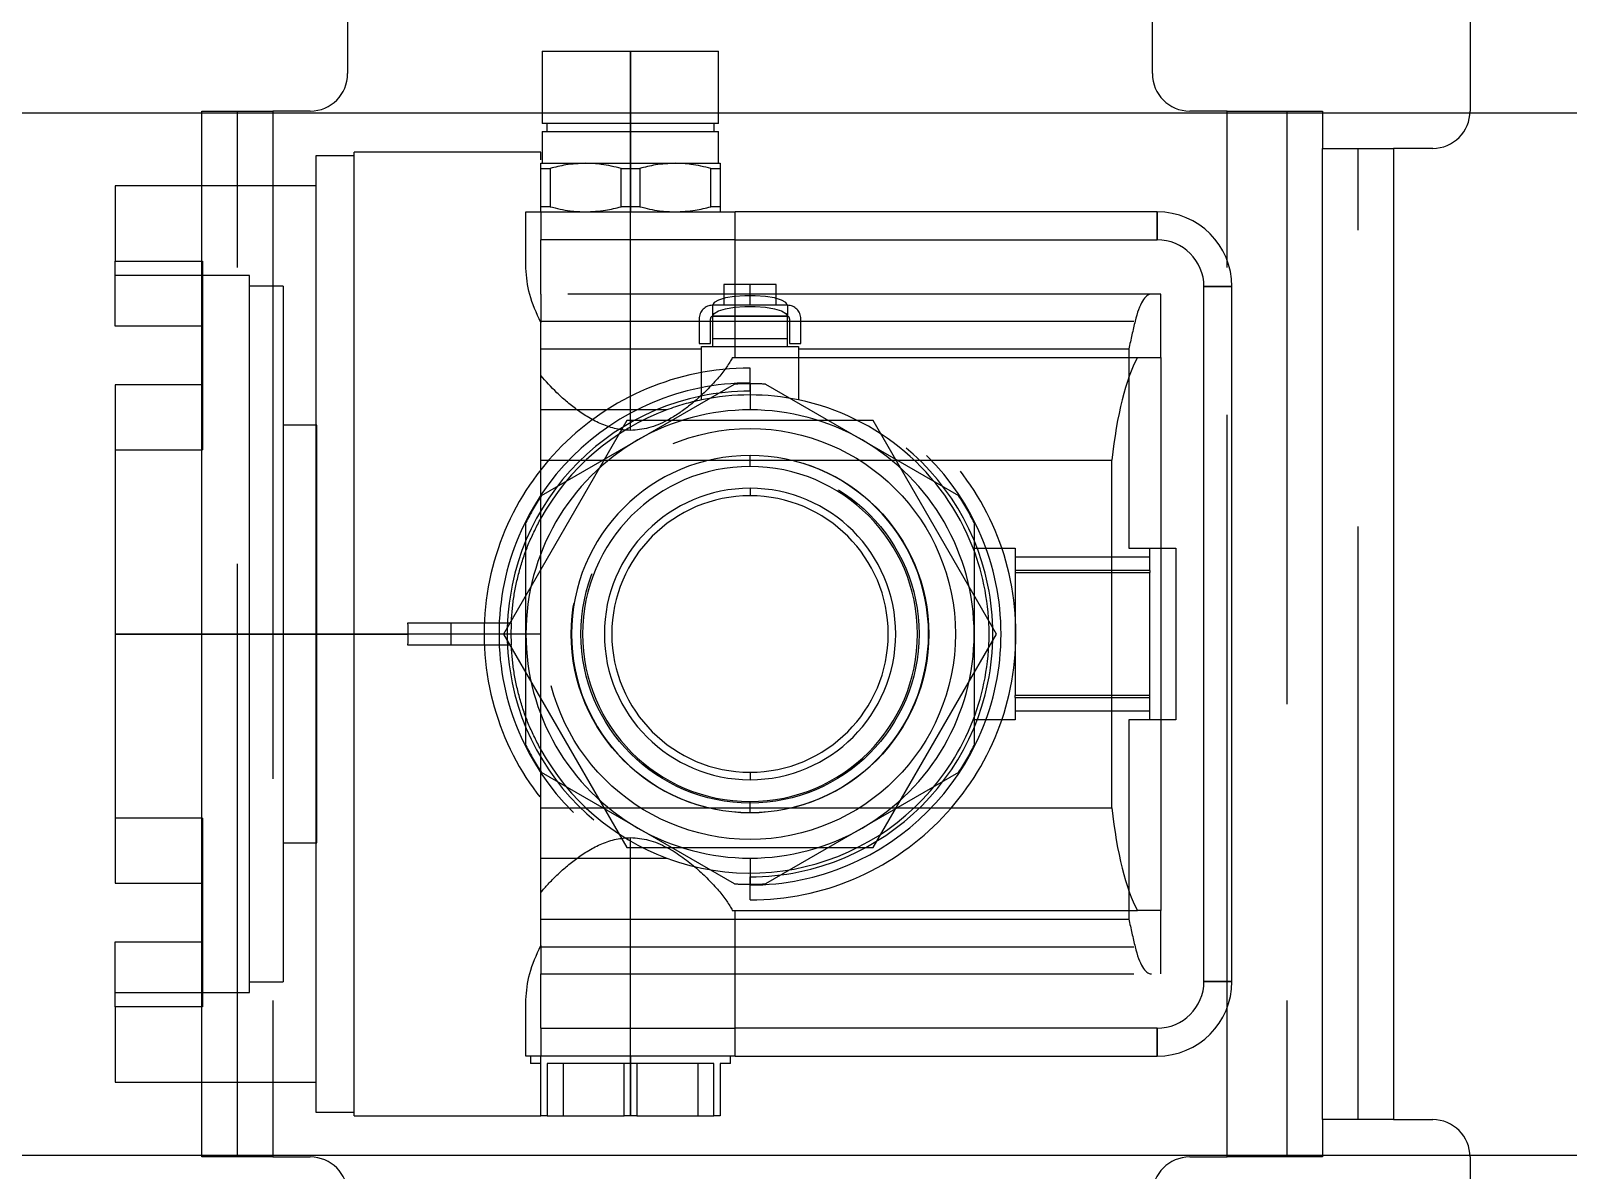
# Model space of a CAD drawing. Header units: metres. Extents: x 0 to 21025, y 0 to 14850.
# Drawn here: x 5475.8 to 5681.6, y 9119.6 to 9272.1 of the extents above; entities that cross this region are included whole.
import ezdxf

# ---------------------------------------------------------------- set-up
doc = ezdxf.new("R2010")
doc.units = ezdxf.units.M
doc.header["$LTSCALE"] = 25
doc.linetypes.add('HIDDEN2', pattern=[4.7625, 3.175, -1.5875])
doc.layers.add('SL4', color=4, linetype='Continuous')
doc.layers.add('ST1', color=7, linetype='HIDDEN2')

msp = doc.modelspace()

# ---------------------------------------------------------------- linework, layer by layer
at = {"layer": 'SL4'}
for p, q in [((5668.499, 9326.624), (5668.499, 9261.384)), ((5544.314, 9269.384), (5544.314, 9259.709)), ((5544.314, 9269.384), (5556.114, 9269.384)), ((5556.114, 9269.384), (5567.914, 9269.384)), ((5556.114, 9259.709), (5556.114, 9269.384)), ((5567.914, 9259.709), (5567.914, 9269.384)), ((4878.736, 9261.149), (5544.314, 9261.149)), ((5498.729, 9251.384), (5498.729, 9261.149)), ((5508.254, 9261.149), (5508.254, 9251.384)), ((5567.914, 9261.149), (5668.493, 9261.149)), ((5635.974, 9241.404), (5635.974, 9261.149)), ((5648.736, 9261.149), (5648.736, 9256.384)), ((5556.114, 9259.709), (5544.314, 9259.709)), ((5544.904, 9259.709), (5544.904, 9258.634)), ((5567.914, 9259.709), (5556.114, 9259.709)), ((5556.114, 9258.634), (5556.114, 9259.709)), ((5567.324, 9258.634), (5567.324, 9259.709)), ((5544.314, 9258.634), (5544.314, 9254.384)), ((5544.314, 9258.634), (5556.114, 9258.634)), ((5556.114, 9258.634), (5567.914, 9258.634)), ((5556.114, 9254.384), (5556.114, 9258.634)), ((5567.914, 9254.384), (5567.914, 9258.634)), ((5519.114, 9255.384), (5513.994, 9255.384)), ((5513.994, 9255.384), (5513.994, 9191.384)), ((5544.114, 9255.884), (5519.114, 9255.884)), ((5519.114, 9191.384), (5519.114, 9255.884)), ((5544.114, 9254.842), (5544.114, 9255.884)), ((5648.736, 9126.384), (5648.736, 9256.384)), ((5648.736, 9256.384), (5658.261, 9256.384)), ((5658.261, 9256.384), (5658.261, 9126.384)), ((5663.499, 9256.384), (5658.261, 9256.384)), ((5544.114, 9254.384), (5550.114, 9254.384)), ((5544.114, 9253.691), (5545.351, 9253.691)), ((5544.114, 9248.576), (5544.114, 9253.691)), ((5545.351, 9253.691), (5545.351, 9248.576)), ((5550.114, 9254.384), (5556.114, 9254.384)), ((5554.876, 9248.576), (5554.876, 9253.691)), ((5554.876, 9253.691), (5556.114, 9253.691)), ((5556.114, 9253.691), (5556.114, 9254.384)), ((5556.114, 9254.384), (5562.114, 9254.384)), ((5556.114, 9248.576), (5556.114, 9253.691)), ((5556.114, 9253.691), (5557.351, 9253.691)), ((5557.351, 9253.691), (5557.351, 9248.576)), ((5562.114, 9254.384), (5568.114, 9254.384)), ((5566.876, 9248.576), (5566.876, 9253.691)), ((5566.876, 9253.691), (5568.114, 9253.691)), ((5568.114, 9253.691), (5568.114, 9248.576)), ((5513.994, 9251.384), (5487.114, 9251.384)), ((5487.114, 9251.384), (5487.114, 9241.269)), ((5542.114, 9240.335), (5542.114, 9247.884)), ((5542.114, 9247.884), (5556.114, 9247.884)), ((5545.351, 9248.576), (5544.114, 9248.576)), ((5556.114, 9248.576), (5554.876, 9248.576)), ((5557.351, 9248.576), (5556.114, 9248.576)), ((5556.114, 9247.884), (5556.114, 9248.576)), ((5556.114, 9247.884), (5570.114, 9247.884)), ((5556.114, 9218.634), (5556.114, 9247.884)), ((5568.114, 9248.576), (5566.876, 9248.576)), ((5570.114, 9228.384), (5570.114, 9247.884)), ((5626.614, 9247.884), (5570.114, 9247.884)), ((5626.614, 9247.884), (5626.614, 9244.147)), ((5570.114, 9244.147), (5626.614, 9244.147)), ((5487.114, 9241.269), (5498.814, 9241.269)), ((5487.114, 9232.574), (5487.114, 9241.269)), ((5498.814, 9241.269), (5498.814, 9224.722)), ((5632.877, 9144.884), (5632.877, 9237.884)), ((5636.614, 9237.884), (5632.877, 9237.884)), ((5636.614, 9144.884), (5636.614, 9237.884)), ((5498.814, 9232.574), (5487.114, 9232.574)), ((5498.729, 9224.722), (5498.729, 9232.574)), ((5544.114, 9191.384), (5544.114, 9233.079)), ((5569.742, 9228.384), (5623.978, 9228.384)), ((5623.978, 9228.384), (5627.114, 9228.384)), ((5627.114, 9228.384), (5627.114, 9154.384)), ((5498.814, 9224.722), (5487.114, 9224.722)), ((5487.114, 9224.722), (5487.114, 9191.384)), ((5544.114, 9214.67), (5620.549, 9214.67)), ((5620.549, 9168.097), (5620.549, 9214.67)), ((5487.114, 9191.384), (5513.994, 9191.384)), ((5487.114, 9191.384), (5487.114, 9158.045)), ((5513.994, 9191.384), (5519.114, 9191.384)), ((5513.994, 9191.384), (5513.994, 9127.384)), ((5544.114, 9191.384), (5519.114, 9191.384)), ((5519.114, 9126.884), (5519.114, 9191.384)), ((5544.114, 9149.688), (5544.114, 9191.384)), ((5544.114, 9168.097), (5620.549, 9168.097)), ((5556.114, 9134.884), (5556.114, 9164.133)), ((5487.114, 9158.045), (5498.814, 9158.045)), ((5498.729, 9150.193), (5498.729, 9158.045)), ((5498.814, 9158.045), (5498.814, 9141.498)), ((5569.742, 9154.384), (5623.978, 9154.384)), ((5570.114, 9134.884), (5570.114, 9154.384)), ((5627.114, 9154.384), (5623.978, 9154.384)), ((5487.114, 9150.193), (5498.814, 9150.193)), ((5487.114, 9141.498), (5487.114, 9150.193)), ((5632.877, 9144.884), (5636.614, 9144.884)), ((5542.114, 9134.884), (5542.114, 9142.432)), ((5487.114, 9141.498), (5487.114, 9131.384)), ((5498.814, 9141.498), (5487.114, 9141.498)), ((5635.974, 9121.619), (5635.974, 9141.364)), ((5626.614, 9138.62), (5570.114, 9138.62)), ((5626.614, 9138.62), (5626.614, 9134.884)), ((5556.114, 9134.884), (5542.114, 9134.884)), ((5542.714, 9134.884), (5542.714, 9133.884)), ((5544.114, 9133.884), (5542.714, 9133.884)), ((5544.114, 9126.884), (5544.114, 9133.884)), ((5555.278, 9133.884), (5544.95, 9133.884)), ((5544.95, 9133.884), (5544.95, 9126.884)), ((5555.278, 9126.884), (5555.278, 9133.884)), ((5570.114, 9134.884), (5556.114, 9134.884)), ((5556.114, 9126.884), (5556.114, 9134.884)), ((5567.278, 9133.884), (5556.95, 9133.884)), ((5556.95, 9133.884), (5556.95, 9126.884)), ((5567.278, 9126.884), (5567.278, 9133.884)), ((5569.514, 9133.884), (5568.114, 9133.884)), ((5568.114, 9133.884), (5568.114, 9126.884)), ((5569.514, 9133.884), (5569.514, 9134.884)), ((5570.114, 9134.884), (5626.614, 9134.884)), ((5487.114, 9131.384), (5513.994, 9131.384)), ((5498.729, 9121.619), (5498.729, 9131.384)), ((5508.254, 9131.384), (5508.254, 9121.619)), ((5513.994, 9127.384), (5519.114, 9127.384)), ((5519.114, 9126.884), (5544.114, 9126.884)), ((5544.95, 9126.884), (5544.114, 9126.884)), ((5544.95, 9126.884), (5555.278, 9126.884)), ((5556.114, 9126.884), (5555.278, 9126.884)), ((5556.95, 9126.884), (5556.114, 9126.884)), ((5556.95, 9126.884), (5567.278, 9126.884)), ((5568.114, 9126.884), (5567.278, 9126.884)), ((5648.736, 9126.384), (5648.736, 9121.619)), ((5658.261, 9126.384), (5648.736, 9126.384)), ((5658.261, 9126.384), (5663.499, 9126.384)), ((4878.736, 9121.619), (5668.493, 9121.619)), ((5668.499, 9121.384), (5668.499, 9056.144))]:
    msp.add_line(p, q, dxfattribs=at)
for centre, radius, start, end in [((5663.499, 9261.384), 5, 270, 0), ((5626.614, 9237.884), 10, 0, 90), ((5626.614, 9237.884), 6.264, 0, 90), ((5626.614, 9144.884), 6.264, 270, 0), ((5626.614, 9144.884), 10, 270, 0), ((5663.499, 9121.384), 5, 0, 90)]:
    msp.add_arc(centre, radius, start, end, dxfattribs=at)
for centre, start_param, end_param in [((5627.014, 9204.983), 0.4509542, 1.1890085), ((5627.014, 9177.784), 1.9525842, 2.6906385)]:
    msp.add_ellipse(centre, major_axis=(0, 26), ratio=0.2679492, start_param=start_param, end_param=end_param, dxfattribs=at)
for points, knots in [([(5544.114, 9253.691), (5544.114, 9253.91), (5544.114, 9254.3), (5544.114, 9254.358), (5544.114, 9254.384)], [0, 0, 0, 0, 0.5635963, 1, 1, 1, 1]), ([(5550.114, 9254.384), (5549.223, 9254.343), (5547.618, 9254.269), (5546.05, 9253.869), (5545.351, 9253.691)], [0, 0, 0, 0, 0.5546542, 1, 1, 1, 1]), ([(5554.876, 9253.691), (5553.991, 9253.91), (5552.419, 9254.3), (5550.814, 9254.358), (5550.114, 9254.384)], [0, 0, 0, 0, 0.56359635, 1, 1, 1, 1]), ([(5562.114, 9254.384), (5561.223, 9254.343), (5559.618, 9254.269), (5558.05, 9253.869), (5557.351, 9253.691)], [0, 0, 0, 0, 0.5546542, 1, 1, 1, 1]), ([(5566.876, 9253.691), (5565.991, 9253.91), (5564.419, 9254.3), (5562.814, 9254.358), (5562.114, 9254.384)], [0, 0, 0, 0, 0.5635963, 1, 1, 1, 1]), ([(5568.114, 9254.384), (5568.114, 9254.343), (5568.114, 9254.269), (5568.114, 9253.869), (5568.114, 9253.691)], [0, 0, 0, 0, 0.5546542, 1, 1, 1, 1]), ([(5544.114, 9247.884), (5544.114, 9247.925), (5544.114, 9247.999), (5544.114, 9248.398), (5544.114, 9248.576)], [0, 0, 0, 0, 0.5546542, 1, 1, 1, 1]), ([(5545.351, 9248.576), (5546.237, 9248.357), (5547.808, 9247.967), (5549.413, 9247.909), (5550.114, 9247.884)], [0, 0, 0, 0, 0.5635963, 1, 1, 1, 1]), ([(5550.114, 9247.884), (5551.004, 9247.925), (5552.61, 9247.999), (5554.178, 9248.398), (5554.876, 9248.576)], [0, 0, 0, 0, 0.5546542, 1, 1, 1, 1]), ([(5557.351, 9248.576), (5558.237, 9248.357), (5559.808, 9247.967), (5561.413, 9247.909), (5562.114, 9247.884)], [0, 0, 0, 0, 0.56359635, 1, 1, 1, 1]), ([(5562.114, 9247.884), (5563.004, 9247.925), (5564.61, 9247.999), (5566.178, 9248.398), (5566.876, 9248.576)], [0, 0, 0, 0, 0.5546542, 1, 1, 1, 1]), ([(5568.114, 9248.576), (5568.114, 9248.357), (5568.114, 9247.967), (5568.114, 9247.909), (5568.114, 9247.884)], [0, 0, 0, 0, 0.5635963, 1, 1, 1, 1]), ([(5544.114, 9233.079), (5543.539, 9234.342), (5542.404, 9236.839), (5542.21, 9239.179), (5542.114, 9240.335)], [0, 0, 0, 0, 0.5059593, 1, 1, 1, 1]), ([(5569.742, 9228.384), (5569.517, 9227.979), (5569.065, 9227.164), (5567.945, 9225.735), (5566.582, 9224.244), (5565.153, 9222.894), (5563.754, 9221.742), (5562.434, 9220.791), (5560.748, 9219.788), (5558.663, 9218.855), (5556.933, 9218.705), (5556.114, 9218.634)], [0, 0, 0, 0, 0.1267765, 0.2552568, 0.3826691, 0.5056871, 0.5901813, 0.6748362, 0.7574516, 0.8850876, 1, 1, 1, 1]), ([(5556.114, 9218.634), (5555.473, 9218.675), (5554.496, 9218.737), (5553.233, 9219.094), (5551.98, 9219.562), (5550.509, 9220.329), (5548.924, 9221.393), (5547.507, 9222.524), (5545.781, 9224.082), (5544.785, 9225.213), (5544.114, 9225.976)], [0, 0, 0, 0, 0.1170872, 0.1784938, 0.2428411, 0.3683242, 0.4957798, 0.6220642, 0.7450203, 1, 1, 1, 1]), ([(5544.114, 9156.791), (5544.433, 9157.166), (5545.075, 9157.918), (5546.226, 9159.081), (5547.504, 9160.242), (5548.925, 9161.374), (5550.509, 9162.44), (5552.262, 9163.345), (5554.146, 9164.002), (5555.473, 9164.091), (5556.114, 9164.133)], [0, 0, 0, 0, 0.1270909, 0.2552959, 0.3782312, 0.5044942, 0.6319282, 0.7573901, 0.8829313, 1, 1, 1, 1]), ([(5556.114, 9164.133), (5556.934, 9164.065), (5558.195, 9163.961), (5559.795, 9163.388), (5561.369, 9162.65), (5563.146, 9161.51), (5564.979, 9160.037), (5566.582, 9158.523), (5567.945, 9157.032), (5569.065, 9155.604), (5569.517, 9154.788), (5569.742, 9154.384)], [0, 0, 0, 0, 0.1148979, 0.1766566, 0.2427851, 0.3690863, 0.4943726, 0.6173761, 0.7447733, 0.8732385, 1, 1, 1, 1]), ([(5542.114, 9142.432), (5542.21, 9143.588), (5542.404, 9145.928), (5543.539, 9148.425), (5544.114, 9149.688)], [0, 0, 0, 0, 0.4940407, 1, 1, 1, 1])]:
    msp.add_open_spline(points, degree=3, knots=knots, dxfattribs=at)
at = {"layer": 'ST1'}
for p, q in [((5518.254, 9321.384), (5518.254, 9266.384)), ((5625.974, 9266.384), (5625.974, 9321.384)), ((5556.114, 9269.384), (5556.114, 9259.709)), ((5498.729, 9261.149), (5498.729, 9261.384)), ((5498.729, 9261.384), (5508.254, 9261.384)), ((5503.491, 9121.384), (5503.491, 9261.384)), ((5513.254, 9261.384), (5508.254, 9261.384)), ((5508.254, 9261.384), (5508.254, 9121.384)), ((5508.254, 9261.384), (5508.254, 9261.149)), ((5544.314, 9261.149), (5567.914, 9261.149)), ((5635.974, 9261.384), (5630.974, 9261.384)), ((5635.974, 9261.384), (5648.736, 9261.384)), ((5635.974, 9121.384), (5635.974, 9261.384)), ((5635.974, 9261.149), (5635.974, 9261.384)), ((5643.974, 9261.384), (5643.974, 9121.384)), ((5648.736, 9261.384), (5648.736, 9261.149)), ((5668.493, 9261.149), (5878.736, 9261.149)), ((5556.114, 9259.709), (5556.114, 9258.634)), ((5556.114, 9258.634), (5556.114, 9254.384)), ((5653.499, 9126.384), (5653.499, 9256.384)), ((5658.261, 9256.384), (5658.261, 9126.384)), ((5556.114, 9254.384), (5556.114, 9253.691)), ((5556.114, 9253.691), (5556.114, 9248.576)), ((5498.729, 9232.574), (5498.729, 9251.384)), ((5508.254, 9251.384), (5508.254, 9131.384)), ((5544.114, 9247.884), (5544.114, 9244.147)), ((5556.114, 9248.576), (5556.114, 9247.884)), ((5626.614, 9244.147), (5626.614, 9247.884)), ((5570.114, 9244.147), (5544.114, 9244.147)), ((5544.114, 9236.884), (5544.114, 9244.147)), ((5635.974, 9141.364), (5635.974, 9241.404)), ((5505.114, 9239.384), (5487.114, 9239.384)), ((5505.114, 9191.384), (5505.114, 9239.384)), ((5509.614, 9237.944), (5505.114, 9237.944)), ((5509.614, 9237.944), (5509.614, 9191.384)), ((5627.114, 9236.884), (5544.114, 9236.884)), ((5544.114, 9236.884), (5544.114, 9233.253)), ((5572.114, 9238.184), (5568.614, 9238.184)), ((5568.614, 9238.184), (5568.614, 9235.384)), ((5572.114, 9235.384), (5572.114, 9238.184)), ((5575.614, 9238.184), (5572.114, 9238.184)), ((5575.614, 9235.384), (5575.614, 9238.184)), ((5627.114, 9228.384), (5627.114, 9236.884)), ((5632.877, 9237.884), (5636.614, 9237.884)), ((5567.114, 9235.384), (5567.114, 9233.935)), ((5577.114, 9235.384), (5567.114, 9235.384)), ((5577.114, 9235.384), (5577.114, 9233.935)), ((5544.114, 9233.253), (5623.656, 9233.253)), ((5544.114, 9233.253), (5544.114, 9233.079)), ((5565.314, 9233.584), (5565.314, 9230.284)), ((5566.814, 9230.284), (5566.814, 9233.584)), ((5577.114, 9233.935), (5567.114, 9233.935)), ((5567.114, 9233.935), (5567.114, 9233.884)), ((5577.114, 9233.884), (5567.114, 9233.884)), ((5567.114, 9233.884), (5567.114, 9229.884)), ((5577.114, 9233.935), (5577.114, 9233.884)), ((5577.114, 9229.884), (5577.114, 9233.884)), ((5577.414, 9233.584), (5577.414, 9230.284)), ((5578.914, 9230.284), (5578.914, 9233.584)), ((5565.314, 9230.284), (5566.814, 9230.284)), ((5577.114, 9230.884), (5567.114, 9230.884)), ((5577.414, 9230.284), (5578.914, 9230.284)), ((5544.114, 9229.541), (5565.614, 9229.541)), ((5565.614, 9229.884), (5578.614, 9229.884)), ((5565.614, 9229.541), (5565.614, 9229.884)), ((5565.614, 9222.716), (5565.614, 9229.541)), ((5578.614, 9229.884), (5578.614, 9229.541)), ((5578.614, 9229.541), (5578.614, 9222.716)), ((5578.614, 9229.541), (5622.827, 9229.541)), ((5622.827, 9229.541), (5622.827, 9202.884)), ((5572.114, 9223.884), (5572.114, 9226.984)), ((5572.114, 9224.984), (5572.114, 9226.984)), ((5498.729, 9158.045), (5498.729, 9224.722)), ((5498.814, 9224.722), (5498.814, 9216.028)), ((5544.203, 9209.91), (5570.025, 9224.818)), ((5572.114, 9224.884), (5572.114, 9221.384)), ((5574.203, 9224.818), (5600.025, 9209.91)), ((5560.978, 9221.384), (5544.114, 9221.384)), ((5514.114, 9219.32), (5509.614, 9219.32)), ((5514.114, 9163.448), (5514.114, 9219.32)), ((5555.616, 9219.959), (5539.118, 9191.384)), ((5588.612, 9219.959), (5555.616, 9219.959)), ((5605.109, 9191.384), (5588.612, 9219.959)), ((5487.114, 9216.028), (5498.814, 9216.028)), ((5572.114, 9213.806), (5572.114, 9215.285)), ((5572.114, 9210.884), (5572.114, 9209.884)), ((5542.114, 9176.476), (5542.114, 9206.292)), ((5602.114, 9206.292), (5602.114, 9176.476)), ((5601.976, 9202.884), (5607.614, 9202.884)), ((5607.614, 9202.884), (5607.614, 9199.884)), ((5625.614, 9201.684), (5607.614, 9201.684)), ((5622.827, 9202.884), (5627.114, 9202.884)), ((5625.614, 9199.884), (5625.614, 9202.884)), ((5627.114, 9202.884), (5629.114, 9202.884)), ((5629.114, 9202.884), (5629.114, 9179.884)), ((5625.614, 9199.884), (5607.614, 9199.884)), ((5607.614, 9199.884), (5607.614, 9199.634)), ((5607.614, 9199.634), (5625.614, 9199.634)), ((5607.614, 9199.634), (5607.614, 9183.134)), ((5625.614, 9199.884), (5625.614, 9199.634)), ((5625.614, 9183.134), (5625.614, 9199.634)), ((5513.994, 9191.384), (5487.114, 9191.384)), ((5505.114, 9191.384), (5487.114, 9191.384)), ((5505.114, 9143.384), (5505.114, 9191.384)), ((5505.114, 9191.384), (5509.614, 9191.384)), ((5509.614, 9191.384), (5509.614, 9144.824)), ((5519.114, 9191.384), (5513.994, 9191.384)), ((5519.114, 9191.384), (5526.34, 9191.384)), ((5526.33, 9192.884), (5540.149, 9192.884)), ((5532.114, 9189.884), (5532.114, 9192.884)), ((5539.118, 9191.384), (5555.616, 9162.809)), ((5588.612, 9162.809), (5605.109, 9191.384)), ((5540.149, 9189.884), (5526.33, 9189.884)), ((5607.614, 9182.884), (5607.614, 9183.134)), ((5625.614, 9183.134), (5607.614, 9183.134)), ((5625.614, 9182.884), (5625.614, 9183.134)), ((5607.614, 9182.884), (5607.614, 9179.884)), ((5607.614, 9182.884), (5625.614, 9182.884)), ((5607.614, 9181.084), (5625.614, 9181.084)), ((5625.614, 9179.884), (5625.614, 9182.884)), ((5607.614, 9179.884), (5601.976, 9179.884)), ((5627.114, 9179.884), (5622.827, 9179.884)), ((5622.827, 9179.884), (5622.827, 9153.226)), ((5629.114, 9179.884), (5627.114, 9179.884)), ((5570.025, 9157.949), (5544.203, 9172.857)), ((5572.114, 9172.884), (5572.114, 9171.884)), ((5600.025, 9172.857), (5574.203, 9157.949)), ((5572.114, 9167.482), (5572.114, 9168.961)), ((5498.814, 9166.739), (5487.114, 9166.739)), ((5498.814, 9166.739), (5498.814, 9158.045)), ((5509.614, 9163.448), (5514.114, 9163.448)), ((5555.616, 9162.809), (5588.612, 9162.809)), ((5544.114, 9161.384), (5560.978, 9161.384)), ((5572.114, 9161.384), (5572.114, 9157.884)), ((5572.114, 9155.784), (5572.114, 9158.884)), ((5572.114, 9155.784), (5572.114, 9157.784)), ((5627.114, 9145.884), (5627.114, 9154.384)), ((5544.114, 9153.226), (5622.827, 9153.226)), ((5498.729, 9131.384), (5498.729, 9150.193)), ((5544.114, 9149.688), (5544.114, 9149.515)), ((5544.114, 9149.515), (5623.656, 9149.515)), ((5544.114, 9149.515), (5544.114, 9145.884)), ((5505.114, 9144.824), (5509.614, 9144.824)), ((5544.114, 9138.62), (5544.114, 9145.884)), ((5544.114, 9145.884), (5627.114, 9145.884)), ((5636.614, 9144.884), (5632.877, 9144.884)), ((5487.114, 9143.384), (5505.114, 9143.384)), ((5544.114, 9138.62), (5544.114, 9134.884)), ((5544.114, 9138.62), (5570.114, 9138.62)), ((5626.614, 9134.884), (5626.614, 9138.62)), ((5544.114, 9133.884), (5544.114, 9134.884)), ((5547.114, 9133.884), (5547.114, 9126.884)), ((5556.114, 9133.884), (5555.278, 9133.884)), ((5556.114, 9134.884), (5556.114, 9133.884)), ((5556.114, 9133.884), (5556.114, 9126.884)), ((5556.95, 9133.884), (5556.114, 9133.884)), ((5565.114, 9133.884), (5565.114, 9126.884)), ((5498.729, 9121.384), (5498.729, 9121.619)), ((5508.254, 9121.384), (5498.729, 9121.384)), ((5508.254, 9121.619), (5508.254, 9121.384)), ((5508.254, 9121.384), (5513.254, 9121.384)), ((5630.974, 9121.384), (5635.974, 9121.384)), ((5635.974, 9121.384), (5635.974, 9121.619)), ((5648.736, 9121.384), (5635.974, 9121.384)), ((5648.736, 9121.619), (5648.736, 9121.384)), ((5668.493, 9121.619), (5878.736, 9121.619))]:
    msp.add_line(p, q, dxfattribs=at)
at = {"layer": 'ST1', "flags": 128}
for points in [[(5577.114, 9235.384), (5576.911, 9235.748), (5576.32, 9236.083), (5575.388, 9236.362), (5574.191, 9236.561), (5572.825, 9236.665), (5571.402, 9236.665), (5570.037, 9236.561), (5568.84, 9236.362), (5567.908, 9236.083), (5567.316, 9235.748), (5567.114, 9235.384)], [(5567.114, 9233.935), (5567.316, 9234.299), (5567.908, 9234.634), (5568.84, 9234.913), (5570.037, 9235.112), (5571.402, 9235.216), (5572.825, 9235.216), (5574.191, 9235.112), (5575.388, 9234.913), (5576.32, 9234.634), (5576.911, 9234.299), (5577.114, 9233.935)]]:
    msp.add_lwpolyline(points, dxfattribs=at)
at = {"layer": 'ST1'}
for radius in [27.5, 23.927, 22.625]:
    msp.add_circle((5572.114, 9191.384), radius, dxfattribs=at)
for centre, radius, start, end in [((5513.254, 9266.384), 5, 270, 0), ((5630.974, 9266.384), 5, 180, 270), ((5567.114, 9233.584), 1.8, 90, 180), ((5577.114, 9233.584), 1.8, 0, 90), ((5567.114, 9233.584), 0.3, 90, 180), ((5577.114, 9233.584), 0.3, 0, 90), ((5572.114, 9191.384), 35.6, 90, 270), ((5572.114, 9191.384), 35.6, 270, 90), ((5572.114, 9191.384), 33.6, 90, 270), ((5572.114, 9191.384), 33.5, 90, 93.57561), ((5572.114, 9191.384), 33.6, 270, 90), ((5572.114, 9191.384), 33.5, 86.42439, 90), ((5572.114, 9191.384), 32.5, 90, 270), ((5572.114, 9191.384), 32, 101.71976, 110.36413), ((5572.114, 9191.384), 32, 78.28024, 101.71976), ((5572.114, 9191.384), 32.5, 270, 90), ((5572.114, 9191.384), 32, 21.06182, 78.28024), ((5572.114, 9191.384), 32, 110.36413, 151.04498), ((5572.114, 9191.384), 30, 90, 120), ((5572.114, 9191.384), 30, 60, 90), ((5572.114, 9191.384), 30, 120, 180), ((5572.114, 9191.384), 30, 0, 60), ((5572.114, 9191.384), 23.901, 90, 270), ((5572.114, 9191.384), 23.901, 270, 90), ((5572.114, 9191.384), 22.422, 90, 270), ((5572.114, 9191.384), 22.422, 270, 90), ((5572.114, 9191.384), 33.5, 146.42439, 153.57561), ((5572.114, 9191.384), 19.5, 90, 270), ((5572.114, 9191.384), 18.5, 90, 270), ((5572.114, 9191.384), 19.5, 270, 90), ((5572.114, 9191.384), 18.5, 270, 90), ((5572.114, 9191.384), 33.5, 26.42439, 33.57561), ((5572.114, 9191.384), 32, 0, 21.06182), ((5572.114, 9191.384), 32, 177.31328, 180), ((5572.114, 9191.384), 32, 180, 182.68672), ((5572.114, 9191.384), 30, 180, 240), ((5572.114, 9191.384), 30, 300, 0), ((5572.114, 9191.384), 32, 338.93818, 0), ((5572.114, 9191.384), 32, 249.63587, 338.93818), ((5572.114, 9191.384), 33.5, 206.42439, 213.57561), ((5572.114, 9191.384), 32, 208.95502, 249.63587), ((5572.114, 9191.384), 33.5, 326.42439, 333.57561), ((5572.114, 9191.384), 30, 240, 270), ((5572.114, 9191.384), 30, 270, 300), ((5572.114, 9191.384), 33.5, 266.42439, 270), ((5572.114, 9191.384), 33.5, 270, 273.57561), ((5513.254, 9116.384), 5, 0, 90), ((5630.974, 9116.384), 5, 90, 180)]:
    msp.add_arc(centre, radius, start, end, dxfattribs=at)
for centre, major_axis, ratio, start_param, end_param in [((5625.845, 9225.884), (0, 11), 0.2679492, 0, 0.8367183), ((5636.09, 9191.384), (0, 62.5), 0.2679492, 0.8367183, 0.914078), ((5489.101, 9191.384), (0, 64.5), 0.5773503, 4.712389, 4.7356469), ((5489.101, 9191.384), (0, 64.5), 0.5773503, 4.6891311, 4.712389), ((5636.09, 9191.384), (0, 62.5), 0.2679492, 2.2275147, 2.3048743), ((5625.845, 9156.884), (0, 11), 0.2679492, 2.3048743, 3.1415927)]:
    msp.add_ellipse(centre, major_axis=major_axis, ratio=ratio, start_param=start_param, end_param=end_param, dxfattribs=at)
for points, knots in [([(5540.149, 9192.884), (5540.245, 9194.09), (5540.439, 9196.526), (5541.263, 9200.11), (5542.444, 9203.609), (5543.557, 9205.786), (5544.114, 9206.876)], [0, 0, 0, 0, 0.24509982, 0.49480615, 0.74708155, 1, 1, 1, 1]), ([(5544.114, 9175.892), (5543.557, 9176.981), (5542.444, 9179.158), (5541.263, 9182.658), (5540.439, 9186.242), (5540.245, 9188.677), (5540.149, 9189.884)], [0, 0, 0, 0, 0.2529184, 0.5051938, 0.7549002, 1, 1, 1, 1])]:
    msp.add_open_spline(points, degree=3, knots=knots, dxfattribs=at)

doc.saveas('drawing.dxf')
